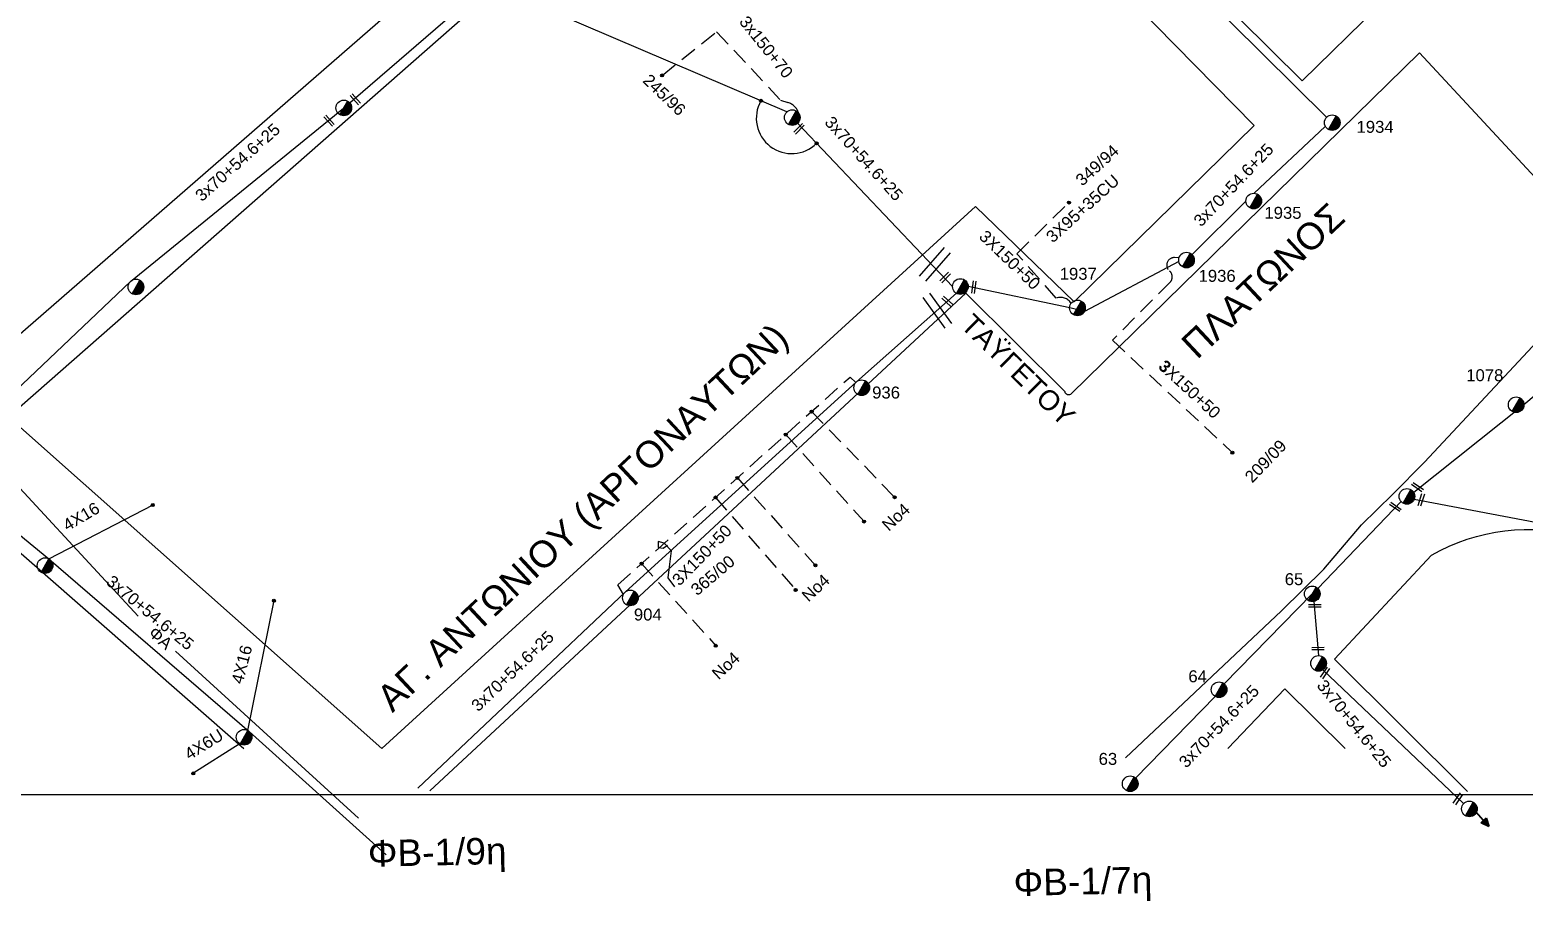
# Model space of a CAD drawing. Header units: millimetres. Extents: x -2449 to 9266, y 48 to 3905.
# Drawn here: x 8520.3 to 8745.6, y 2877.5 to 3008.8 of the extents above; entities that cross this region are included whole.
import ezdxf

# ---------------------------------------------------------------- set-up
doc = ezdxf.new("R2010")
doc.units = ezdxf.units.MM
doc.linetypes.add('DASHED', pattern=[19.05, 12.7, -6.35])
for name, color, linetype in [('Άγνωστα', 7, 'Continuous'), ('Γυμνά εναέρια ΧΤ (1Φ)   2x16AL', 7, 'Continuous'), ('Εναέρια παροχή ΧΤ 4x16', 7, 'SYN_LINE'), ('Επίτονοι', 7, 'Continuous'), ('Επιγραφές - Σχήματα', 7, 'Continuous'), ('Καλώδια ΧΤ   3x95+35 CU', 7, 'DASHED'), ('Μηχανική τομή', 7, 'Continuous'), ('Στύλος ΦΜ', 7, 'Continuous'), ('Στύλος ΦΜ @ 1', 7, 'Continuous'), ('Συνδέσεις', 7, 'Continuous'), ('Συνεστραμμένα ΧΤ   3x70+54.6+25 AL', 7, 'SYN_LINE'), ('Τομή', 7, 'Continuous'), ('Υπόβαθρο ΔΕΗ', 7, 'Continuous'), ('Υπόγεια Καλώδια Δικτύου ΧΤ   .075', 7, 'DASHED')]:
    doc.layers.add(name, color=color, linetype=linetype)
doc.styles.add('arial', font='arial.ttf')
doc.styles.get("Standard").update_dxf_attribs({"font": 'arial.ttf'})
doc.linetypes.add('SYN_LINE', pattern='A,0.5,-0.0001,["/\\/\\/\\/",Standard,S=0.1,R=0,X=0,Y=-0.05],-0.25', length=0.7501)

# ---------------------------------------------------------------- blocks, each defined once
blk = doc.blocks.new('ΥΠΑΡΧΩΝ ΤΣΙΜΕΝΤΕΝΙΟΣ ΣΤΥΛΟΣ')
at = {"layer": 'Στύλος ΦΜ'}
blk.add_hatch(color=7, dxfattribs=at).paths.add_polyline_path([(-1.29, -2.28, 0.574793), (2.62, 0, 0.268822), (1.3, 2.27)])
at = {"layer": 'Στύλος ΦΜ', "color": 7}
blk.add_line((-1.29, -2.28), (1.3, 2.27), dxfattribs=at)
blk.add_circle((0, 0), 2.62, dxfattribs=at)
at = {"layer": 'Στύλος ΦΜ', "flags": 4}
for tag, p in [('ΑΡΙΘΜΟΣ', (-4.68, 8.05)), ('ΤΥΠΟΣ', (-4.91, 3.03))]:
    blk.add_attdef(tag, p, '', height=4, dxfattribs=at)
blk = doc.blocks.new('_ΣΥΝΔΕΣΗ')
at = {"layer": 'Συνδέσεις', "linetype": 'SYN_LINE', "ltscale": 40}
blk.add_hatch(color=256, dxfattribs=at).paths.add_polyline_path([(0.5, -0.01, 1), (-0.5, -0.01, 1)])
at = {"layer": 'Συνδέσεις'}
blk.add_circle((0, -0.01), 0.5, dxfattribs=at)
blk = doc.blocks.new('ΜΗΧΑΝΙΚΗ ΤΟΜΗ')
at = {"layer": 'Μηχανική τομή', "ltscale": 40}
for p, q in [((-1.89, 0.78), (1.89, 0.78)), ((1.89, 0), (-1.89, 0))]:
    blk.add_line(p, q, dxfattribs=at)
blk = doc.blocks.new('ΤΟΜΗ')
at = {"layer": 'Τομή', "ltscale": 40}
for p, q in [((-5.68, 0), (5.68, 0)), ((5.68, -2.33), (-5.68, -2.33))]:
    blk.add_line(p, q, dxfattribs=at)
blk = doc.blocks.new('ΕΠΙΤΟΝΟΣ')
at = {"layer": 'Επίτονοι', "lineweight": 40, "ltscale": 40}
blk.add_hatch(color=256, dxfattribs=at).paths.add_polyline_path([(-1.13, 6.47), (0, 9.1), (1.13, 6.47)])
for p, q in [((-1.13, 6.47), (0, 9.1)), ((1.13, 6.47), (-1.13, 6.47)), ((-1.13, 6.47), (0, 6.47)), ((0, 9.1), (1.13, 6.47)), ((0, 6.47), (0, 0))]:
    blk.add_line(p, q, dxfattribs=at)

msp = doc.modelspace()

# ---------------------------------------------------------------- linework, layer by layer
at = {"layer": 'Άγνωστα', "color": 133, "linetype": 'DASHED', "ltscale": 0.2}
msp.add_lwpolyline([(8615.65, 3001.97), (8623.87, 3008.56), (8633.5, 2998.25), (8634.61, 2997.9, -0.240089), (8636.22, 2996.32, 2.569157)], format="xyb", dxfattribs=at)
at = {"layer": 'Άγνωστα', "color": 2, "linetype": 'SYN_LINE', "ltscale": 20}
msp.add_lwpolyline([(8679.32, 2966.38), (8677.11, 2966.93), (8661.8, 2970.15)], dxfattribs=at)
at = {"layer": 'Άγνωστα', "color": 6, "linetype": 'SYN_LINE', "ltscale": 10}
msp.add_lwpolyline([(8551.86, 2901.16), (8544.86, 2896.75)], dxfattribs=at)
at = {"layer": 'Γυμνά εναέρια ΧΤ (1Φ)   2x16AL', "color": 27, "ltscale": 40}
msp.add_lwpolyline([(8729.07, 2938.11), (8754.25, 2933.3), (8778.11, 2920.28), (8797.76, 2905.43)], dxfattribs=at)
at = {"layer": 'Εναέρια παροχή ΧΤ 4x16', "color": 6, "ltscale": 15}
msp.add_lwpolyline([(8523.19, 2929.11), (8538.92, 2937.23)], dxfattribs=at)
at = {"layer": 'Εναέρια παροχή ΧΤ 4x16', "color": 6, "ltscale": 20}
msp.add_lwpolyline([(8553.2, 2903.23), (8557.17, 2922.81)], dxfattribs=at)
at = {"layer": 'Επιγραφές - Σχήματα'}
msp.add_lwpolyline([(7022.92, 3887.4), (9025.82, 3887.4), (9025.82, 2893.51), (7022.92, 2893.51)], close=True, dxfattribs=at)
at = {"layer": 'Επιγραφές - Σχήματα', "linetype": 'Continuous', "ltscale": 0.2}
msp.add_lwpolyline([(8617.57, 2924.9), (8616.56, 2926.25), (8616.82, 2928.28), (8617.07, 2930.3), (8615.97, 2931.48), (8615.04, 2931.73), (8615.04, 2930.81), (8615.8, 2930.72), (8616.48, 2931.14)], dxfattribs=at)
msp.add_arc((8635.18, 2995.51), 5.33, 150.3806, 315.0407, dxfattribs=at)
at = {"layer": 'Καλώδια ΧΤ   3x95+35 CU', "color": 2, "ltscale": 0.2}
msp.add_lwpolyline([(8675.08, 2968.4), (8669.15, 2975.09), (8677.06, 2982.89)], dxfattribs=at)
msp.add_arc((8675.71, 2966.64), 1.87, 31.0376, 109.8659, dxfattribs=at)
at = {"layer": 'Συνεστραμμένα ΧΤ   3x70+54.6+25 AL', "ltscale": 20}
for p, q in [((8773.32, 2975.77), (8745.61, 2952.33)), ((8745.61, 2952.33), (8728.74, 2938.92))]:
    msp.add_line(p, q, dxfattribs=at)
at = {"layer": 'Συνεστραμμένα ΧΤ   3x70+54.6+25 AL', "color": 85, "linetype": 'Continuous', "ltscale": 0.2}
msp.add_line((8542.29, 2915.19), (8569.86, 2890.02), dxfattribs=at)
msp.add_lwpolyline([(8402.43, 3071.82), (8512.61, 2946.4), (8536.62, 2920.44)], dxfattribs=at)
at = {"layer": 'Συνεστραμμένα ΧΤ   3x70+54.6+25 AL', "color": 2, "linetype": 'SYN_LINE', "ltscale": 20}
for points in [[(8653.72, 3057.28), (8682.16, 3029.02), (8715.85, 2995.68)], [(8693.56, 2973.92), (8679.32, 2966.38)]]:
    msp.add_lwpolyline(points, dxfattribs=at)
at = {"layer": 'Συνεστραμμένα ΧΤ   3x70+54.6+25 AL', "color": 30, "linetype": 'SYN_LINE', "ltscale": 20}
msp.add_lwpolyline([(8506.88, 2943.8), (8535.5, 2970.93), (8567.58, 2997.04), (8588.39, 3015.04)], dxfattribs=at)
at = {"layer": 'Συνεστραμμένα ΧΤ   3x70+54.6+25 AL', "color": 133, "linetype": 'SYN_LINE', "ltscale": 20}
for points in [[(8634.46, 2996.47), (8590.4, 3015.31)], [(8659.44, 2970.15), (8636.08, 2994.77)]]:
    msp.add_lwpolyline(points, dxfattribs=at)
at = {"layer": 'Συνεστραμμένα ΧΤ   3x70+54.6+25 AL', "color": 2, "linetype": 'SYN_LINE', "ltscale": 15}
msp.add_lwpolyline([(8715.65, 2994.29), (8704.93, 2984.21)], dxfattribs=at)
at = {"layer": 'Συνεστραμμένα ΧΤ   3x70+54.6+25 AL', "color": 2, "linetype": 'SYN_LINE', "ltscale": 10}
msp.add_lwpolyline([(8703.68, 2983.04), (8695.56, 2974.97), (8695.04, 2974.7)], dxfattribs=at)
at = {"layer": 'Συνεστραμμένα ΧΤ   3x70+54.6+25 AL', "color": 62, "linetype": 'SYN_LINE', "ltscale": 20}
msp.add_lwpolyline([(8660.04, 2969.13), (8644.96, 2955.78), (8610.07, 2924.08), (8578.79, 2894.53)], dxfattribs=at)
at = {"layer": 'Συνεστραμμένα ΧΤ   3x70+54.6+25 AL', "color": 6, "linetype": 'SYN_LINE', "ltscale": 20}
msp.add_lwpolyline([(8507.29, 2942.14), (8523.19, 2929.11), (8553.38, 2903.1), (8574.02, 2884.49)], dxfattribs=at)
at = {"layer": 'Συνεστραμμένα ΧΤ   3x70+54.6+25 AL', "color": 27, "linetype": 'SYN_LINE', "ltscale": 20}
for points in [[(8727.11, 2937.75), (8714.52, 2924.65)], [(8713.68, 2923.83), (8700.42, 2910.26)], [(8715.26, 2912.36), (8736.51, 2892.22)], [(8699.05, 2908.36), (8687.05, 2896.04)]]:
    msp.add_lwpolyline(points, dxfattribs=at)
at = {"layer": 'Συνεστραμμένα ΧΤ   3x70+54.6+25 AL', "color": 27, "linetype": 'SYN_LINE', "ltscale": 10}
msp.add_lwpolyline([(8713.83, 2923.85), (8714.63, 2914.53)], dxfattribs=at)
at = {"layer": 'Υπόβαθρο ΔΕΗ'}
for points in [[(8548, 3062.35), (8594.85, 3106.36), (8704.92, 2994.42), (8677.77, 2967.82), (8662.9, 2982.21), (8573.38, 2900.53), (8517.09, 2950.5)], [(8517.09, 2950.5), (8593.85, 3017.92), (8589.08, 3024.14), (8511.47, 2956.58), (8476.28, 2996.9), (8532.04, 3047.68), (8526.18, 3054.11), (8470.56, 3003.36), (8460.54, 3015.02), (8519.4, 3079.72), (8578.12, 3014.6)], [(8654.98, 3057.79), (8672.02, 3073.89), (8723.56, 3012.32), (8712.16, 3001.18), (8654.98, 3057.79)], [(8445.2, 2888.1), (8506, 2941.28), (8552.58, 2900.53)], [(8700.96, 2900.53), (8709.56, 2909.53), (8718.63, 2900.53)]]:
    msp.add_lwpolyline(points, dxfattribs=at)
at = {"layer": 'Υπόβαθρο ΔΕΗ', "ltscale": 20}
msp.add_lwpolyline([(8685.51, 2899.13), (8709.06, 2921.27), (8715.41, 2927.56), (8721.09, 2934.21), (8725.84, 2938.85), (8730.59, 2943.69), (8758.97, 2974.03), (8729.86, 3005.37), (8677.33, 2953.96, -0.622394), (8676.4, 2954.29), (8661.46, 2969.14), (8580.6, 2894.13)], format="xyb", dxfattribs=at)
at = {"layer": 'Υπόβαθρο ΔΕΗ'}
msp.add_lwpolyline([(8737.11, 2894.04), (8717.05, 2913.98), (8731.68, 2929.68, -0.204667), (8754.33, 2932.34, -0.040487), (8765.12, 2923.84, 0.128979), (8777.45, 2917.23, -0.120186), (8783.32, 2914.22, 0.042164), (8811.19, 2893.92, 0.279599)], format="xyb", dxfattribs=at)
at = {"layer": 'Υπόγεια Καλώδια Δικτύου ΧΤ   .075', "color": 2, "linetype": 'DASHED', "ltscale": 0.2}
msp.add_lwpolyline([(8693.6, 2974.5), (8692.93, 2974.52, 0.709666), (8692.15, 2972.51, -0.421603), (8692.27, 2970.83), (8683.56, 2962.06), (8701.65, 2945.1)], format="xyb", dxfattribs=at)
at = {"layer": 'Υπόγεια Καλώδια Δικτύου ΧΤ   .075', "color": 62, "linetype": 'DASHED', "ltscale": 0.2}
for points in [[(8609.8, 2923.71), (8608.98, 2925.19), (8644.01, 2956.51), (8644.88, 2955.7)], [(8638.19, 2951.31), (8650.71, 2938.38)], [(8634.3, 2947.83), (8646.1, 2934.72)], [(8627, 2941.3), (8638.77, 2928.12)], [(8623.7, 2938.35), (8635.78, 2924.41)], [(8612.56, 2928.39), (8623.74, 2916)]]:
    msp.add_lwpolyline(points, dxfattribs=at)

# ---------------------------------------------------------------- block references
at = {"layer": 'Επίτονοι', "xscale": 0.4499999999998656, "yscale": 0.4499999999998656, "zscale": 0.4499999999998656, "rotation": 221.6935984128465}
msp.add_blockref('ΕΠΙΤΟΝΟΣ', (8737.57, 2891.84), dxfattribs=at)
at = {"layer": 'Μηχανική τομή'}
for p, xscale, yscale, zscale, rotation in [((8569.26, 2998.24), 0.4999999999999621, 0.4999999999999621, 0.4999999999999621, 311.7794829803576), ((8565.29, 2995.02), 0.4999999999999621, 0.4999999999999621, 0.4999999999999621, 311.7794829803576), ((8636.15, 2994.07), 0.4999999999999501, 0.4999999999999501, 0.4999999999999501, 225.5197654592719), ((8658.19, 2971.66), 0.4999999999999501, 0.4999999999999501, 0.4999999999999501, 225.5197654592719), ((8662.46, 2970.08), 0.4999999999998804, 0.4999999999998804, 0.4999999999998804, 262.3856083039433), ((8658.5, 2967.77), 0.4999999999998423, 0.4999999999998423, 0.4999999999998423, 317.3912721894139), ((8729.67, 2940.07), 0.4999999999998916, 0.4999999999998916, 0.4999999999998916, 145.3261568461155), ((8730.3, 2937.94), 0.4999999999998549, 0.4999999999998549, 0.4999999999998549, 72.43189364730037), ((8726.33, 2937.09), 0.4999999999998916, 0.4999999999998916, 0.4999999999998916, 145.3261568461155), ((8714.06, 2922.21), 0.4999999999998858, 0.4999999999998858, 0.4999999999998858, 180.5392393122649), ((8714.54, 2915.77), 0.4999999999998858, 0.4999999999998858, 0.4999999999998858, 180.5392393122649), ((8715.44, 2912.02), 0.4999999999998873, 0.4999999999998873, 0.4999999999998873, 235.3176110188568), ((8735.49, 2893.04), 0.4999999999998873, 0.4999999999998873, 0.4999999999998873, 235.3176110188568)]:
    msp.add_blockref('ΜΗΧΑΝΙΚΗ ΤΟΜΗ', p, dxfattribs=dict(at, xscale=xscale, yscale=yscale, zscale=zscale, rotation=rotation))
at = {"layer": 'Στύλος ΦΜ @ 1', "ltscale": 40, "xscale": 0.4499999999998181, "yscale": 0.4499999999998181, "zscale": 0.4499999999998181}
for p in [(8567.65, 2997.07), (8635.27, 2995.62), (8536.31, 2970.08), (8660.62, 2970.15), (8727.96, 2938.52), (8522.61, 2928.09), (8714.63, 2913.35), (8552.61, 2902.21), (8737.37, 2891.41)]:
    msp.add_blockref('ΥΠΑΡΧΩΝ ΤΣΙΜΕΝΤΕΝΙΟΣ ΣΤΥΛΟΣ', p, dxfattribs=at)
at = {"layer": 'Στύλος ΦΜ @ 1', "ltscale": 40}
ref = msp.add_blockref('ΥΠΑΡΧΩΝ ΤΣΙΜΕΝΤΕΝΙΟΣ ΣΤΥΛΟΣ', (8716.69, 2994.85), dxfattribs=dict(at, xscale=0.4499999999998181, yscale=0.4499999999998181, zscale=0.4499999999998181))
ref.add_attrib('ΤΥΠΟΣ', '1934', (8720.36, 2993.32), dxfattribs={"layer": 'Στύλος ΦΜ', "height": 1.8, "flags": 4})
ref = msp.add_blockref('ΥΠΑΡΧΩΝ ΤΣΙΜΕΝΤΕΝΙΟΣ ΣΤΥΛΟΣ', (8704.86, 2983.04), dxfattribs=dict(at, xscale=0.4499999999998181, yscale=0.4499999999998181, zscale=0.4499999999998181))
ref.add_attrib('ΤΥΠΟΣ', '1935', (8706.47, 2980.36), dxfattribs={"layer": 'Στύλος ΦΜ', "height": 1.8, "flags": 4})
ref = msp.add_blockref('ΥΠΑΡΧΩΝ ΤΣΙΜΕΝΤΕΝΙΟΣ ΣΤΥΛΟΣ', (8694.72, 2974.14), dxfattribs=dict(at, xscale=0.4499999999998181, yscale=0.4499999999998181, zscale=0.4499999999998181))
ref.add_attrib('ΤΥΠΟΣ', '1936', (8696.54, 2970.86), dxfattribs={"layer": 'Στύλος ΦΜ', "height": 1.8, "flags": 4})
ref = msp.add_blockref('ΥΠΑΡΧΩΝ ΤΣΙΜΕΝΤΕΝΙΟΣ ΣΤΥΛΟΣ', (8678.28, 2966.93), dxfattribs=dict(at, xscale=0.4499999999998181, yscale=0.4499999999998181, zscale=0.4499999999998181))
ref.add_attrib('ΤΥΠΟΣ', '1937', (8675.6, 2971.17), dxfattribs={"layer": 'Στύλος ΦΜ', "height": 1.8, "flags": 4})
ref = msp.add_blockref('ΥΠΑΡΧΩΝ ΤΣΙΜΕΝΤΕΝΙΟΣ ΣΤΥΛΟΣ', (8744.43, 2952.33), dxfattribs=dict(at, xscale=0.4499999999998181, yscale=0.4499999999998181, zscale=0.4499999999998181))
ref.add_attrib('ΤΥΠΟΣ', '1078', (8736.9, 2955.88), dxfattribs={"layer": 'Στύλος ΦΜ', "height": 1.8, "flags": 4})
ref = msp.add_blockref('ΥΠΑΡΧΩΝ ΤΣΙΜΕΝΤΕΝΙΟΣ ΣΤΥΛΟΣ', (8645.74, 2954.9), dxfattribs=dict(at, xscale=0.4499999999998181, yscale=0.4499999999998181, zscale=0.4499999999998181))
ref.add_attrib('ΤΥΠΟΣ', '936', (8647.32, 2953.27), dxfattribs={"layer": 'Στύλος ΦΜ', "height": 1.8, "flags": 4})
ref = msp.add_blockref('ΥΠΑΡΧΩΝ ΤΣΙΜΕΝΤΕΝΙΟΣ ΣΤΥΛΟΣ', (8713.68, 2923.83), dxfattribs=dict(at, xscale=0.4499999999998181, yscale=0.4499999999998181, zscale=0.4499999999998181))
ref.add_attrib('ΤΥΠΟΣ', '65', (8709.53, 2925.14), dxfattribs={"layer": 'Στύλος ΦΜ', "height": 1.8, "flags": 4})
ref = msp.add_blockref('ΥΠΑΡΧΩΝ ΤΣΙΜΕΝΤΕΝΙΟΣ ΣΤΥΛΟΣ', (8610.86, 2923.21), dxfattribs=dict(at, xscale=0.4499999999998181, yscale=0.4499999999998181, zscale=0.4499999999998181))
ref.add_attrib('ΤΥΠΟΣ', '904', (8611.39, 2919.81), dxfattribs={"layer": 'Στύλος ΦΜ', "height": 1.8, "flags": 4})
ref = msp.add_blockref('ΥΠΑΡΧΩΝ ΤΣΙΜΕΝΤΕΝΙΟΣ ΣΤΥΛΟΣ', (8699.63, 2909.38), dxfattribs=dict(at, xscale=0.4499999999998181, yscale=0.4499999999998181, zscale=0.4499999999998181))
ref.add_attrib('ΤΥΠΟΣ', '64', (8695, 2910.5), dxfattribs={"layer": 'Στύλος ΦΜ', "height": 1.8, "flags": 4})
ref = msp.add_blockref('ΥΠΑΡΧΩΝ ΤΣΙΜΕΝΤΕΝΙΟΣ ΣΤΥΛΟΣ', (8686.23, 2895.2), dxfattribs=dict(at, xscale=0.4499999999998181, yscale=0.4499999999998181, zscale=0.4499999999998181))
ref.add_attrib('ΤΥΠΟΣ', '63', (8681.47, 2898.05), dxfattribs={"layer": 'Στύλος ΦΜ', "height": 1.8, "flags": 4})
at = {"layer": 'Συνδέσεις', "xscale": 0.4500000000000455, "yscale": 0.4500000000000455, "zscale": 0.4500000000000455}
for p in [(8615.65, 3001.98), (8630.56, 2998.15), (8638.95, 2991.76), (8677, 2982.81), (8638.19, 2951.31), (8634.3, 2947.83), (8701.65, 2945.11), (8627, 2941.3), (8623.7, 2938.36), (8650.71, 2938.39), (8538.85, 2937.22), (8646.1, 2934.73), (8612.56, 2928.4), (8638.77, 2928.13), (8635.78, 2924.41), (8557.11, 2922.8), (8623.74, 2916), (8544.94, 2896.76)]:
    msp.add_blockref('_ΣΥΝΔΕΣΗ', p, dxfattribs=at)
at = {"layer": 'Τομή'}
for p, xscale, yscale, zscale, rotation in [((8656.34, 2973.87), 0.4999999999998306, 0.4999999999998306, 0.4999999999998306, 48.94209376504389), ((8656.68, 2966.18), 0.4999999999998663, 0.4999999999998663, 0.4999999999998663, 125.8480125011312)]:
    msp.add_blockref('ΤΟΜΗ', p, dxfattribs=dict(at, xscale=xscale, yscale=yscale, zscale=zscale, rotation=rotation))

# ---------------------------------------------------------------- texts
at = {"layer": 'Άγνωστα', "linetype": 'SYN_LINE', "ltscale": 20, "char_height": 1.8, "width": 69.1904, "attachment_point": 1, "style": 'arial'}
for s, insert, rotation in [('3x150+70', (8628.57, 3011.15), 308.7995), ('3X150+50', (8664.55, 2978.82), 316.0226), ('{\\fArial|b1|i0|c161|p34;3}X150+50', (8691.57, 2959.25), 317.219), ('3X150+50', (8616.97, 2926.17), 45.7439), ('4X6U', (8543.41, 2900.24), 31.821)]:
    msp.add_mtext(s, dxfattribs=dict(at, insert=insert, rotation=rotation))
at = {"layer": 'Εναέρια παροχή ΧΤ 4x16', "ltscale": 40, "char_height": 1.8, "width": 69.1904, "attachment_point": 1, "style": 'arial'}
for insert, rotation in [((8525.06, 2934.77), 30.64), ((8550.65, 2910.58), 75.4507)]:
    msp.add_mtext('4X16', dxfattribs=dict(at, insert=insert, rotation=rotation))
at = {"layer": 'Επιγραφές - Σχήματα', "linetype": 'SYN_LINE', "ltscale": 20, "char_height": 1.8, "width": 69.1904, "attachment_point": 1, "style": 'arial'}
for s, insert, rotation in [('245/96', (8613.84, 3002.36), 316.2735), ('349/94', (8677.79, 2986.52), 42.2795), ('209/09', (8703.33, 2941.68), 46.1926), ('Nο4', (8648.6, 2934.49), 42.9683), ('365/00', (8619.77, 2924.82), 40.3429), ('Nο4', (8636.5, 2923.82), 42.9683), ('Nο4', (8622.95, 2912.09), 42.9683)]:
    msp.add_mtext(s, dxfattribs=dict(at, insert=insert, rotation=rotation))
at = {"layer": 'Επιγραφές - Σχήματα', "width": 157.7424, "attachment_point": 1}
for s, insert, char_height, rotation in [('ΠΛΑΤΩΝΟΣ', (8693.58, 2961.95), 4, 43.1058), ('ΤΑΫΓΕΤΟΥ', (8662.58, 2966.28), 3, 315.6235), ('\\pt128;ΑΓ. ΑΝΤΩΝΙΟΥ (ΑΡΓΟΝΑΥΤΩΝ)', (8572.24, 2908.75), 4, 43.1058), ('ΦΒ-1/9η', (8571.23, 2886.67), 4, 1.2511), ('ΦΒ-1/7η', (8668.6, 2882.28), 4, 1.2511)]:
    msp.add_mtext(s, dxfattribs=dict(at, insert=insert, char_height=char_height, rotation=rotation))
at = {"layer": 'Καλώδια ΧΤ   3x95+35 CU', "ltscale": 40, "insert": (8673.35, 2977.97), "char_height": 1.8, "width": 69.1904, "attachment_point": 1, "rotation": 42.0848, "style": 'arial'}
msp.add_mtext('3X95+35CU', dxfattribs=at)
at = {"layer": 'Συνεστραμμένα ΧΤ   3x70+54.6+25 AL', "linetype": 'SYN_LINE', "ltscale": 20, "char_height": 1.8, "width": 69.1904, "attachment_point": 1, "style": 'arial'}
for insert, rotation in [((8545.04, 2984.19), 41.8553), ((8641.37, 2996.02), 312.0695), ((8695.61, 2980.28), 46.404), ((8532.81, 2926.79), 320.6877), ((8586.67, 2907.26), 43.8782), ((8693.38, 2898.7), 46.091), ((8715.66, 2911.1), 308.7995)]:
    msp.add_mtext('3x70+54.6+25', dxfattribs=dict(at, insert=insert, rotation=rotation))
at = {"layer": 'Συνεστραμμένα ΧΤ   3x70+54.6+25 AL', "color": 85, "linetype": 'Continuous', "ltscale": 0.2, "insert": (8539.23, 2919.06), "char_height": 1.8, "width": 8.6169, "attachment_point": 1, "rotation": 318.6313}
msp.add_mtext('ΦΑ', dxfattribs=at)

doc.saveas('drawing.dxf')
